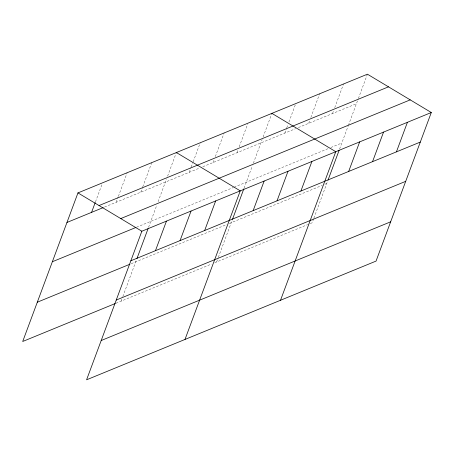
<?xml version="1.0" encoding="UTF-8"?>
<svg xmlns="http://www.w3.org/2000/svg" width="454" height="454" viewBox="0 0 454 454"><rect width="100%" height="100%" fill="white"/><g stroke="black" fill="none" stroke-linecap="round" stroke-linejoin="round"><path stroke-width="0.34" stroke-dasharray="2.27 1.7" d="M95.476 201.86L102.071 184.125M116.173 202.274L118.131 197.019M118.375 196.366L127.165 172.724M140.78 192.184L142.488 187.587M142.732 186.929L151.767 162.634M121.116 301.127L121.848 299.158M122.818 296.541L136.467 259.853M148.554 227.346L156.863 205.009M158.077 201.735L166.607 178.814M167.583 176.186L176.373 152.544M189.261 172.299L190.975 167.702M191.219 167.049L192.927 162.453M193.171 161.794L200.254 142.749M213.142 162.509L214.367 159.223M215.344 156.596L224.134 132.954M237.022 152.714L238.248 149.428M239.224 146.801L247.771 123.817M216.637 261.952L218.102 258.025M218.34 257.367L232.232 220.014M244.076 188.172L252.384 165.835M253.355 163.213L262.128 139.639M263.104 137.012L271.895 113.369M284.783 133.124L286.497 128.527M286.741 127.875L287.961 124.589M288.937 121.961L295.775 103.574M308.663 123.335L309.889 120.049M310.865 117.421L319.656 93.779M332.544 113.54L333.525 110.912M334.746 107.632L343.536 83.99M313.623 218.851L312.159 222.778L308.289 224.367M313.862 218.192L327.754 180.845M339.598 148.997L348.15 126.008M348.394 125.349L358.138 99.148M358.382 98.495L367.417 74.195M104.522 207.052L199.59 168.065M202.819 166.743L295.758 128.63M298.34 127.568L356.424 103.745M136.529 227.216L233.39 187.496M234.031 187.23L328.265 148.583M330.847 147.527L341.817 143.027M131.195 263.706L226.728 224.526M229.31 223.464L322.249 185.351M324.831 184.29L326.766 183.495M115.935 303.249L211.473 264.069M214.702 262.747L307.642 224.628"/><path stroke-width="0.68" d="M431.3 112.513L141.841 231.222L86.583 379.805L376.043 261.095L431.3 112.513L367.417 74.195L77.957 192.905L22.7 341.487L115.288 303.516M91.572 212.364L95.232 202.512M136.96 258.525L148.061 228.674M155.455 250.687L166.442 221.132M180.056 240.597L191.049 211.042M204.663 230.507L215.65 200.952M184.999 339.444L240.257 190.862L176.373 152.544M232.482 219.356L243.832 188.836M253.145 210.622L264.137 181.067M277.025 200.827L288.018 171.277M300.906 191.032L311.898 161.482M280.521 300.27L335.778 151.687L271.895 113.369M328.004 180.181L339.104 150.325M348.666 171.447L359.659 141.898M372.547 161.652L383.539 132.103M396.427 151.857L407.42 122.308M99.04 205.548L388.499 86.839M66.965 222.454L103.228 207.586M120.758 218.578L410.217 99.869M52.358 261.737L135.882 227.482M130.848 260.778L420.308 142.068M37.307 302.205L129.895 264.234M116.241 300.054L405.7 181.345M101.191 340.523L390.65 221.819M77.957 192.905L141.841 231.222"/></g></svg>
